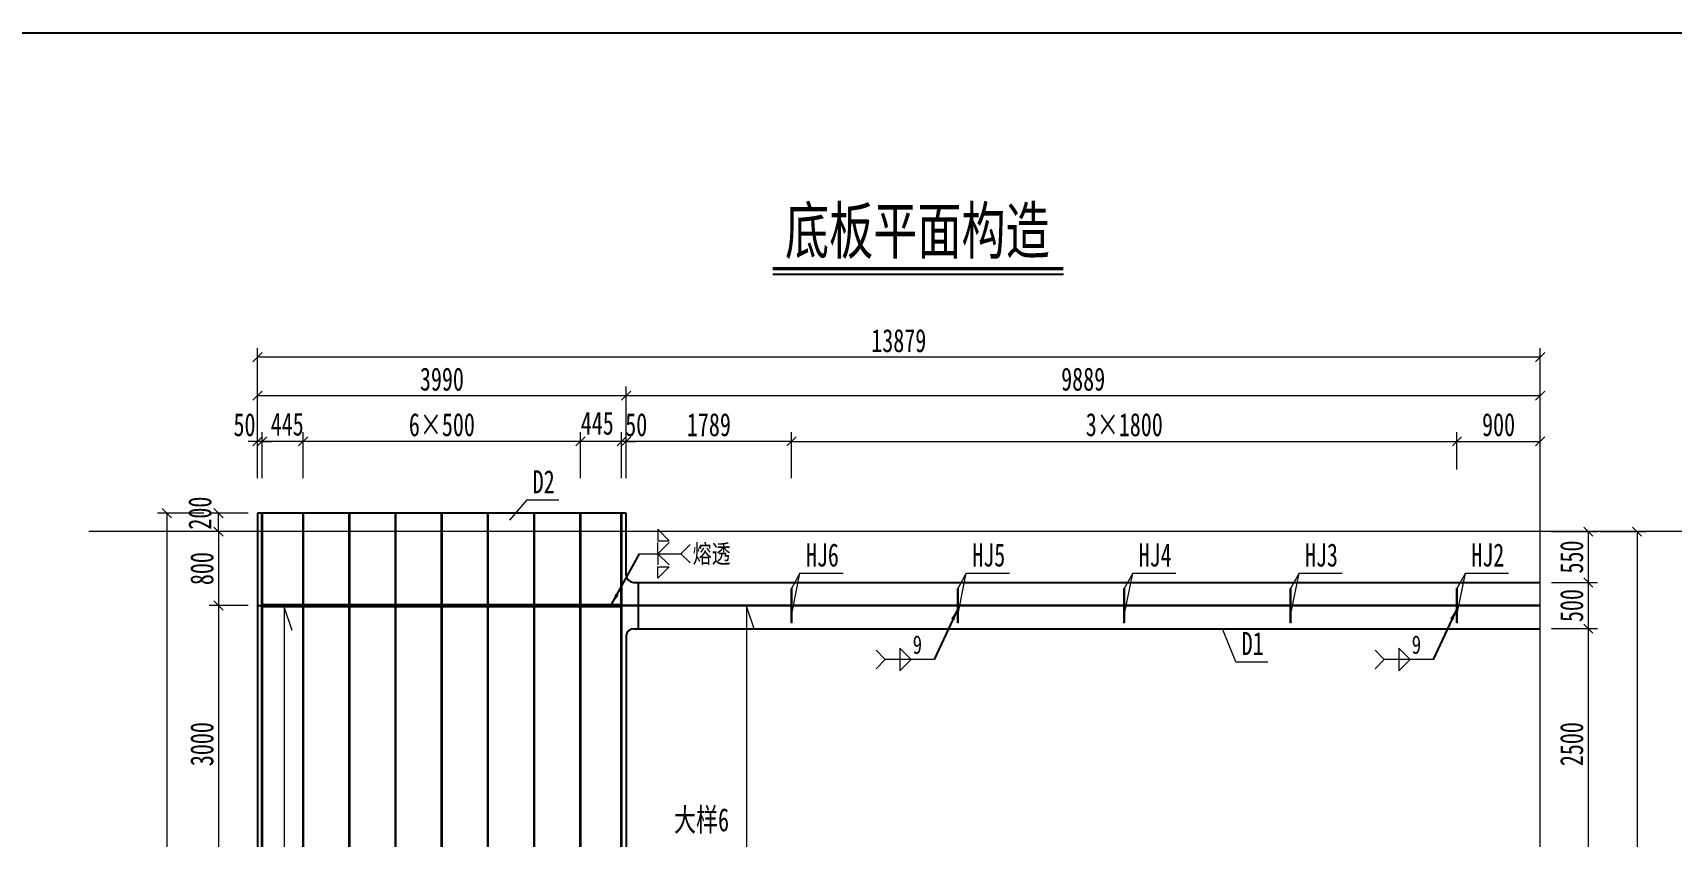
# Model space of a CAD drawing. Header units: millimetres. Extents: x 44597 to 300567, y -113054 to 73044.
# Drawn here: x 153835 to 171564, y -45010 to -36314 of the extents above; entities that cross this region are included whole.
import ezdxf
from ezdxf.enums import TextEntityAlignment as Align

# ---------------------------------------------------------------- set-up
doc = ezdxf.new("R2010")
doc.units = ezdxf.units.MM
doc.linetypes.add('CENTER2', pattern=[28.575, 19.05, -3.175, 3.175, -3.175])
doc.layers.get('Defpoints').update_dxf_attribs({"color": 8})
for name, color, linetype, lineweight in [('Dim', 4, 'Continuous', 15), ('中心线', 2, 'CENTER2', 15), ('文字', 7, 'Continuous', 15), ('标注线及字体', 2, 'Continuous', 15), ('细实线', 4, 'Continuous', 15), ('钢板粗线', 1, 'Continuous', 25)]:
    doc.layers.add(name, color=color, linetype=linetype, lineweight=lineweight)
doc.layers.add('Text', color=4, linetype='Continuous')
doc.styles.add('111', font='', dxfattribs={"width": 0.7})
doc.styles.add('BM_Dim', font='', dxfattribs={"width": 0.85})
doc.styles.add('SMEDI', font='', dxfattribs={"width": 0.75})
doc.styles.get("Standard").update_dxf_attribs({"font": ''})
doc.styles.get('111').set_extended_font_data('仿宋_GB2312')
doc.styles.get('BM_Dim').set_extended_font_data('仿宋_GB2312')
doc.styles.get('SMEDI').set_extended_font_data('仿宋_GB2312')
doc.styles.get('Standard').set_extended_font_data('仿宋_GB2312')
doc.dimstyles.new('200', dxfattribs={"dimscale": 0, "dimtxt": 2.5, "dimasz": 1, "dimexe": 1, "dimexo": 1, "dimgap": 0.6, "dimtad": 1, "dimdec": 0, "dimdsep": 46, "dimtxsty": '111', "dimblk": 'OBLIQUE', "dimcen": 0, "dimclrd": 4, "dimclre": 4, "dimclrt": 4, "dimadec": 1, "dimazin": 2, "dimtfac": 1, "dimtdec": 0, "dimtix": 1, "dimtmove": 2, "dimatfit": 3, "dimfxl": 4, "dimfxlon": 1, "dimtolj": 1, "dimlwd": -1, "dimlwe": -1, "dimarcsym": 0})
doc.dimstyles.new('MSteel_1.0_1.0', dxfattribs={"dimtxt": 3, "dimasz": 1.2, "dimexe": 1, "dimexo": 1, "dimgap": 1, "dimtad": 3, "dimtoh": 1, "dimdec": 0, "dimzin": 0, "dimdsep": 46, "dimtxsty": 'Standard', "dimblk": 'ARCHTICK', "dimcen": 0.09, "dimclrd": 3, "dimclre": 3, "dimadec": 0, "dimazin": 0, "dimtfac": 1, "dimtdec": 4, "dimtofl": 0, "dimtmove": 0, "dimatfit": 3, "dimfxl": 1, "dimtolj": 1, "dimtzin": 0, "dimarcsym": 0})

# ---------------------------------------------------------------- blocks, each defined once
blk = doc.blocks.new('_Oblique')
at = {"color": 0, "linetype": 'ByBlock', "lineweight": -2}
blk.add_line((-0.5, -0.5), (0.5, 0.5), dxfattribs=at)
blk = doc.blocks.new('*D73')
at = {"layer": 'Defpoints', "color": 0, "transparency": 16777216}
for p in [(170146, -40736), (169246, -41140), (170146, -41140)]:
    blk.add_point(p, dxfattribs=at)
at = {"layer": '细实线', "color": 4, "transparency": 16777216}
for p, q in [((169246, -41040), (169246, -40636)), ((169246, -40736), (170146, -40736)), ((170146, -41040), (170146, -40636))]:
    blk.add_line(p, q, dxfattribs=at)
at = {"layer": '细实线', "color": 4, "transparency": 16777216, "xscale": 99.99999999999999, "yscale": 99.99999999999999, "zscale": 99.99999999999999, "rotation": 180}
blk.add_blockref('_Oblique', (169246, -40736), dxfattribs=at)
at = {"layer": '细实线', "color": 4, "transparency": 16777216, "xscale": 99.99999999999999, "yscale": 99.99999999999999, "zscale": 99.99999999999999}
blk.add_blockref('_Oblique', (170146, -40736), dxfattribs=at)
at = {"layer": '细实线', "color": 4, "transparency": 16777216, "insert": (169696, -40557), "char_height": 250, "attachment_point": 5, "style": '111'}
blk.add_mtext('\\A1;900', dxfattribs=at)
blk = doc.blocks.new('*D74')
at = {"layer": 'Defpoints', "color": 0, "transparency": 16777216}
for p in [(169246, -40736), (169246, -41140), (162046, -42127)]:
    blk.add_point(p, dxfattribs=at)
at = {"layer": '细实线', "color": 4, "transparency": 16777216}
for p, q in [((162046, -41136), (162046, -40636)), ((162046, -40736), (169246, -40736)), ((169246, -41040), (169246, -40636))]:
    blk.add_line(p, q, dxfattribs=at)
at = {"layer": '细实线', "color": 4, "transparency": 16777216, "xscale": 99.99999999999999, "yscale": 99.99999999999999, "zscale": 99.99999999999999, "rotation": 180}
blk.add_blockref('_Oblique', (162046, -40736), dxfattribs=at)
at = {"layer": '细实线', "color": 4, "transparency": 16777216, "xscale": 99.99999999999999, "yscale": 99.99999999999999, "zscale": 99.99999999999999}
blk.add_blockref('_Oblique', (169246, -40736), dxfattribs=at)
at = {"layer": '细实线', "color": 4, "transparency": 16777216, "insert": (165646, -40557), "char_height": 250, "attachment_point": 5, "style": '111'}
blk.add_mtext('\\A1;3×1800', dxfattribs=at)
blk = doc.blocks.new('*D75')
at = {"layer": 'Defpoints', "color": 0, "transparency": 16777216}
for p in [(160257, -40736), (162046, -41140), (160257, -41356)]:
    blk.add_point(p, dxfattribs=at)
at = {"layer": '细实线', "color": 4, "transparency": 16777216}
for p, q in [((160257, -41136), (160257, -40636)), ((162046, -40736), (160257, -40736)), ((162046, -41040), (162046, -40636))]:
    blk.add_line(p, q, dxfattribs=at)
at = {"layer": '细实线', "color": 4, "transparency": 16777216, "xscale": 99.99999999999999, "yscale": 99.99999999999999, "zscale": 99.99999999999999, "rotation": 180}
blk.add_blockref('_Oblique', (160257, -40736), dxfattribs=at)
at = {"layer": '细实线', "color": 4, "transparency": 16777216, "xscale": 99.99999999999999, "yscale": 99.99999999999999, "zscale": 99.99999999999999}
blk.add_blockref('_Oblique', (162046, -40736), dxfattribs=at)
at = {"layer": '细实线', "color": 4, "transparency": 16777216, "insert": (161151, -40557), "char_height": 250, "attachment_point": 5, "style": '111'}
blk.add_mtext('\\A1;1789', dxfattribs=at)
blk = doc.blocks.new('*D76')
at = {"layer": 'Defpoints', "color": 0, "transparency": 16777216}
for p in [(159762, -40736), (159762, -41313), (160207, -41313)]:
    blk.add_point(p, dxfattribs=at)
at = {"layer": '细实线', "color": 4, "transparency": 16777216}
for p, q in [((159762, -41136), (159762, -40636)), ((160207, -40736), (159762, -40736)), ((160207, -41136), (160207, -40636))]:
    blk.add_line(p, q, dxfattribs=at)
at = {"layer": '细实线', "color": 4, "transparency": 16777216, "xscale": 99.99999999999999, "yscale": 99.99999999999999, "zscale": 99.99999999999999, "rotation": 180}
blk.add_blockref('_Oblique', (159762, -40736), dxfattribs=at)
at = {"layer": '细实线', "color": 4, "transparency": 16777216, "xscale": 99.99999999999999, "yscale": 99.99999999999999, "zscale": 99.99999999999999}
blk.add_blockref('_Oblique', (160207, -40736), dxfattribs=at)
at = {"layer": '细实线', "color": 4, "transparency": 16777216, "insert": (159943, -40541), "char_height": 250, "attachment_point": 5, "style": '111'}
blk.add_mtext('\\A1;445', dxfattribs=at)
blk = doc.blocks.new('*D77')
at = {"layer": 'Defpoints', "color": 0, "transparency": 16777216}
for p in [(156762, -40736), (156762, -41313), (159762, -41313)]:
    blk.add_point(p, dxfattribs=at)
at = {"layer": '细实线', "color": 4, "transparency": 16777216}
for p, q in [((156762, -41136), (156762, -40636)), ((159762, -40736), (156762, -40736)), ((159762, -41136), (159762, -40636))]:
    blk.add_line(p, q, dxfattribs=at)
at = {"layer": '细实线', "color": 4, "transparency": 16777216, "xscale": 99.99999999999999, "yscale": 99.99999999999999, "zscale": 99.99999999999999, "rotation": 180}
blk.add_blockref('_Oblique', (156762, -40736), dxfattribs=at)
at = {"layer": '细实线', "color": 4, "transparency": 16777216, "xscale": 99.99999999999999, "yscale": 99.99999999999999, "zscale": 99.99999999999999}
blk.add_blockref('_Oblique', (159762, -40736), dxfattribs=at)
at = {"layer": '细实线', "color": 4, "transparency": 16777216, "insert": (158262, -40557), "char_height": 250, "attachment_point": 5, "style": '111'}
blk.add_mtext('\\A1;6×500', dxfattribs=at)
blk = doc.blocks.new('*D78')
at = {"layer": 'Defpoints', "color": 0, "transparency": 16777216}
for p in [(156317, -40736), (156317, -41313), (156762, -41313)]:
    blk.add_point(p, dxfattribs=at)
at = {"layer": '细实线', "color": 4, "transparency": 16777216}
for p, q in [((156317, -41136), (156317, -40636)), ((156762, -40736), (156317, -40736)), ((156762, -41136), (156762, -40636))]:
    blk.add_line(p, q, dxfattribs=at)
at = {"layer": '细实线', "color": 4, "transparency": 16777216, "xscale": 99.99999999999999, "yscale": 99.99999999999999, "zscale": 99.99999999999999, "rotation": 180}
blk.add_blockref('_Oblique', (156317, -40736), dxfattribs=at)
at = {"layer": '细实线', "color": 4, "transparency": 16777216, "xscale": 99.99999999999999, "yscale": 99.99999999999999, "zscale": 99.99999999999999}
blk.add_blockref('_Oblique', (156762, -40736), dxfattribs=at)
at = {"layer": '细实线', "color": 4, "transparency": 16777216, "insert": (156588, -40551), "char_height": 250, "attachment_point": 5, "style": '111'}
blk.add_mtext('\\A1;445', dxfattribs=at)
blk = doc.blocks.new('*D79')
at = {"layer": 'Defpoints', "color": 0, "transparency": 16777216}
for p in [(156267, -39826), (156267, -40378), (170146, -40292)]:
    blk.add_point(p, dxfattribs=at)
at = {"layer": '细实线', "color": 4, "transparency": 16777216}
for p, q in [((156267, -40226), (156267, -39726)), ((170146, -39826), (156267, -39826)), ((170146, -40192), (170146, -39726))]:
    blk.add_line(p, q, dxfattribs=at)
at = {"layer": '细实线', "color": 4, "transparency": 16777216, "xscale": 99.99999999999999, "yscale": 99.99999999999999, "zscale": 99.99999999999999, "rotation": 180}
blk.add_blockref('_Oblique', (156267, -39826), dxfattribs=at)
at = {"layer": '细实线', "color": 4, "transparency": 16777216, "xscale": 99.99999999999999, "yscale": 99.99999999999999, "zscale": 99.99999999999999}
blk.add_blockref('_Oblique', (170146, -39826), dxfattribs=at)
at = {"layer": '细实线', "color": 4, "transparency": 16777216, "insert": (163206, -39647), "char_height": 250, "attachment_point": 5, "style": '111'}
blk.add_mtext('\\A1;13879', dxfattribs=at)
blk = doc.blocks.new('*D80')
at = {"layer": 'Defpoints', "color": 0, "transparency": 16777216}
for p in [(160207, -40736), (160207, -41140), (160257, -41140)]:
    blk.add_point(p, dxfattribs=at)
at = {"layer": '细实线', "color": 4, "transparency": 16777216}
for p, q in [((160207, -40736), (160107, -40736)), ((160207, -41040), (160207, -40636)), ((160257, -40736), (160207, -40736)), ((160257, -41040), (160257, -40636)), ((160257, -40736), (160357, -40736))]:
    blk.add_line(p, q, dxfattribs=at)
at = {"layer": '细实线', "color": 4, "transparency": 16777216, "xscale": 99.99999999999999, "yscale": 99.99999999999999, "zscale": 99.99999999999999}
blk.add_blockref('_Oblique', (160207, -40736), dxfattribs=at)
at = {"layer": '细实线', "color": 4, "transparency": 16777216, "xscale": 99.99999999999999, "yscale": 99.99999999999999, "zscale": 99.99999999999999, "rotation": 180}
blk.add_blockref('_Oblique', (160257, -40736), dxfattribs=at)
at = {"layer": '细实线', "color": 4, "transparency": 16777216, "insert": (160365, -40557), "char_height": 250, "attachment_point": 5, "style": '111'}
blk.add_mtext('\\A1;50', dxfattribs=at)
blk = doc.blocks.new('*D81')
at = {"layer": 'Defpoints', "color": 0, "transparency": 16777216}
for p in [(156267, -40736), (156317, -41150), (156267, -41313)]:
    blk.add_point(p, dxfattribs=at)
at = {"layer": '细实线', "color": 4, "transparency": 16777216}
for p, q in [((156267, -40736), (156167, -40736)), ((156267, -41136), (156267, -40636)), ((156317, -40736), (156267, -40736)), ((156317, -41050), (156317, -40636)), ((156317, -40736), (156417, -40736))]:
    blk.add_line(p, q, dxfattribs=at)
at = {"layer": '细实线', "color": 4, "transparency": 16777216, "xscale": 99.99999999999999, "yscale": 99.99999999999999, "zscale": 99.99999999999999}
blk.add_blockref('_Oblique', (156267, -40736), dxfattribs=at)
at = {"layer": '细实线', "color": 4, "transparency": 16777216, "xscale": 99.99999999999999, "yscale": 99.99999999999999, "zscale": 99.99999999999999, "rotation": 180}
blk.add_blockref('_Oblique', (156317, -40736), dxfattribs=at)
at = {"layer": '细实线', "color": 4, "transparency": 16777216, "insert": (156126, -40557), "char_height": 250, "attachment_point": 5, "style": '111'}
blk.add_mtext('\\A1;50', dxfattribs=at)
blk = doc.blocks.new('*D82')
at = {"layer": 'Defpoints', "color": 0, "transparency": 16777216}
for p in [(156267, -41713), (155845, -42513), (156267, -42513)]:
    blk.add_point(p, dxfattribs=at)
at = {"layer": '细实线', "color": 4, "transparency": 16777216}
for p, q in [((156167, -41713), (155745, -41713)), ((155845, -41713), (155845, -42513)), ((156167, -42513), (155745, -42513))]:
    blk.add_line(p, q, dxfattribs=at)
at = {"layer": '细实线', "color": 4, "transparency": 16777216, "xscale": 99.99999999999999, "yscale": 99.99999999999999, "zscale": 99.99999999999999}
for p, rotation in [((155845, -41713), 90), ((155845, -42513), 270)]:
    blk.add_blockref('_Oblique', p, dxfattribs=dict(at, rotation=rotation))
at = {"layer": '细实线', "color": 4, "transparency": 16777216, "insert": (155666, -42113), "char_height": 250, "attachment_point": 5, "rotation": 90, "style": '111'}
blk.add_mtext('\\A1;800', dxfattribs=at)
blk = doc.blocks.new('*D83')
at = {"layer": 'Defpoints', "color": 0, "transparency": 16777216}
for p in [(156267, -42513), (155845, -45513), (156267, -45513)]:
    blk.add_point(p, dxfattribs=at)
at = {"layer": '细实线', "color": 4, "transparency": 16777216}
for p, q in [((156167, -42513), (155745, -42513)), ((155845, -42513), (155845, -45513)), ((156167, -45513), (155745, -45513))]:
    blk.add_line(p, q, dxfattribs=at)
at = {"layer": '细实线', "color": 4, "transparency": 16777216, "xscale": 99.99999999999999, "yscale": 99.99999999999999, "zscale": 99.99999999999999}
for p, rotation in [((155845, -42513), 90), ((155845, -45513), 270)]:
    blk.add_blockref('_Oblique', p, dxfattribs=dict(at, rotation=rotation))
at = {"layer": '细实线', "color": 4, "transparency": 16777216, "insert": (155666, -44013), "char_height": 250, "attachment_point": 5, "rotation": 90, "style": '111'}
blk.add_mtext('\\A1;3000', dxfattribs=at)
blk = doc.blocks.new('*D89')
at = {"layer": 'Defpoints', "color": 0, "transparency": 16777216}
for p in [(155986, -41513), (155285, -59513), (156002, -59513)]:
    blk.add_point(p, dxfattribs=at)
at = {"layer": '细实线', "color": 4, "transparency": 16777216}
for p, q in [((155685, -41513), (155185, -41513)), ((155285, -41513), (155285, -59513)), ((155685, -59513), (155185, -59513))]:
    blk.add_line(p, q, dxfattribs=at)
at = {"layer": '细实线', "color": 4, "transparency": 16777216, "xscale": 99.99999999999999, "yscale": 99.99999999999999, "zscale": 99.99999999999999}
for p, rotation in [((155285, -41513), 90), ((155285, -59513), 270)]:
    blk.add_blockref('_Oblique', p, dxfattribs=dict(at, rotation=rotation))
at = {"layer": '细实线', "color": 4, "transparency": 16777216, "insert": (155106, -50513), "char_height": 250, "attachment_point": 5, "rotation": 90, "style": '111'}
blk.add_mtext('\\A1;18000', dxfattribs=at)
blk = doc.blocks.new('*D90')
at = {"layer": 'Defpoints', "color": 0, "transparency": 16777216}
for p in [(170146, -41713), (170146, -42263), (170667, -42263)]:
    blk.add_point(p, dxfattribs=at)
at = {"layer": '细实线', "color": 4, "transparency": 16777216}
for p, q in [((170267, -41713), (170767, -41713)), ((170667, -41713), (170667, -42263)), ((170267, -42263), (170767, -42263))]:
    blk.add_line(p, q, dxfattribs=at)
at = {"layer": '细实线', "color": 4, "transparency": 16777216, "xscale": 99.99999999999999, "yscale": 99.99999999999999, "zscale": 99.99999999999999}
for p, rotation in [((170667, -41713), 90), ((170667, -42263), 270)]:
    blk.add_blockref('_Oblique', p, dxfattribs=dict(at, rotation=rotation))
at = {"layer": '细实线', "color": 4, "transparency": 16777216, "insert": (170488, -41988), "char_height": 250, "attachment_point": 5, "rotation": 90, "style": '111'}
blk.add_mtext('\\A1;550', dxfattribs=at)
blk = doc.blocks.new('*D91')
at = {"layer": 'Defpoints', "color": 0, "transparency": 16777216}
for p in [(170146, -42263), (170146, -42763), (170667, -42763)]:
    blk.add_point(p, dxfattribs=at)
at = {"layer": '细实线', "color": 4, "transparency": 16777216}
for p, q in [((170267, -42263), (170767, -42263)), ((170667, -42263), (170667, -42763)), ((170267, -42763), (170767, -42763))]:
    blk.add_line(p, q, dxfattribs=at)
at = {"layer": '细实线', "color": 4, "transparency": 16777216, "xscale": 99.99999999999999, "yscale": 99.99999999999999, "zscale": 99.99999999999999}
for p, rotation in [((170667, -42263), 90), ((170667, -42763), 270)]:
    blk.add_blockref('_Oblique', p, dxfattribs=dict(at, rotation=rotation))
at = {"layer": '细实线', "color": 4, "transparency": 16777216, "insert": (170488, -42513), "char_height": 250, "attachment_point": 5, "rotation": 90, "style": '111'}
blk.add_mtext('\\A1;500', dxfattribs=at)
blk = doc.blocks.new('*D92')
at = {"layer": 'Defpoints', "color": 0, "transparency": 16777216}
for p in [(170146, -42763), (170146, -45263), (170667, -45263)]:
    blk.add_point(p, dxfattribs=at)
at = {"layer": '细实线', "color": 4, "transparency": 16777216}
for p, q in [((170267, -42763), (170767, -42763)), ((170667, -42763), (170667, -45263)), ((170267, -45263), (170767, -45263))]:
    blk.add_line(p, q, dxfattribs=at)
at = {"layer": '细实线', "color": 4, "transparency": 16777216, "xscale": 99.99999999999999, "yscale": 99.99999999999999, "zscale": 99.99999999999999}
for p, rotation in [((170667, -42763), 90), ((170667, -45263), 270)]:
    blk.add_blockref('_Oblique', p, dxfattribs=dict(at, rotation=rotation))
at = {"layer": '细实线', "color": 4, "transparency": 16777216, "insert": (170488, -44013), "char_height": 250, "attachment_point": 5, "rotation": 90, "style": '111'}
blk.add_mtext('\\A1;2500', dxfattribs=at)
blk = doc.blocks.new('*D103')
at = {"layer": 'Defpoints', "color": 0, "transparency": 16777216}
for p in [(170605, -41713), (170630, -59713), (171194, -59713)]:
    blk.add_point(p, dxfattribs=at)
at = {"layer": '细实线', "color": 4, "transparency": 16777216}
for p, q in [((170794, -41713), (171294, -41713)), ((171194, -41713), (171194, -59713)), ((170794, -59713), (171294, -59713))]:
    blk.add_line(p, q, dxfattribs=at)
at = {"layer": '细实线', "color": 4, "transparency": 16777216, "xscale": 99.99999999999999, "yscale": 99.99999999999999, "zscale": 99.99999999999999}
for p, rotation in [((171194, -41713), 90), ((171194, -59713), 270)]:
    blk.add_blockref('_Oblique', p, dxfattribs=dict(at, rotation=rotation))
at = {"layer": '细实线', "color": 4, "transparency": 16777216, "insert": (171015, -50713), "char_height": 250, "attachment_point": 5, "rotation": 90, "style": '111'}
blk.add_mtext('\\A1;18000', dxfattribs=at)
blk = doc.blocks.new('_ArchTick')
at = {"color": 0, "linetype": 'ByBlock', "const_width": 0.15}
blk.add_lwpolyline([(-0.5, -0.5), (0.5, 0.5)], dxfattribs=at)
blk = doc.blocks.new('全融透1')
at = {"layer": 'Dim'}
blk.add_line((0, 0), (4.48, 0), dxfattribs=at)
for points in [[(2, 2.65), (2, 1.41), (3.23, 1.41)], [(2, -2.65), (2, -1.41), (3.23, -1.41)]]:
    blk.add_lwpolyline(points, close=True, dxfattribs=at)
for points in [[(3.23, 1.21), (2, 0), (2, 1.21)], [(3.23, -1.21), (2, 0), (2, -1.21)], [(5.48, 1), (4.48, 0), (5.48, -1)]]:
    blk.add_lwpolyline(points, dxfattribs=at)
at = {"layer": 'Text', "style": 'SMEDI', "width": 0.75}
blk.add_text('熔透', height=2, dxfattribs=at).set_placement((5.77, 0), align=Align.MIDDLE_LEFT)
blk = doc.blocks.new('角焊缝1')
at = {"layer": 'Dim'}
blk.add_line((-3101.17, 370.22), (-3106.48, 370.22), dxfattribs=at)
blk.add_lwpolyline([(-3107.48, 369.22), (-3106.48, 370.22), (-3107.48, 371.22)], dxfattribs=at)
blk.add_lwpolyline([(-3104.91, 371.45), (-3104.91, 368.99), (-3103.68, 370.22)], close=True, dxfattribs=at)
blk = doc.blocks.new('*D489')
at = {"layer": 'Defpoints', "color": 0, "transparency": 16777216}
for p in [(156267, -40242), (156267, -40769), (160257, -40684)]:
    blk.add_point(p, dxfattribs=at)
at = {"layer": '细实线', "color": 4, "transparency": 16777216}
for p, q in [((156267, -40642), (156267, -40142)), ((160257, -40242), (156267, -40242)), ((160257, -40584), (160257, -40142))]:
    blk.add_line(p, q, dxfattribs=at)
at = {"layer": '细实线', "color": 4, "transparency": 16777216, "xscale": 99.99999999999999, "yscale": 99.99999999999999, "zscale": 99.99999999999999, "rotation": 180}
blk.add_blockref('_Oblique', (156267, -40242), dxfattribs=at)
at = {"layer": '细实线', "color": 4, "transparency": 16777216, "xscale": 99.99999999999999, "yscale": 99.99999999999999, "zscale": 99.99999999999999}
blk.add_blockref('_Oblique', (160257, -40242), dxfattribs=at)
at = {"layer": '细实线', "color": 4, "transparency": 16777216, "insert": (158262, -40064), "char_height": 250, "attachment_point": 5, "style": '111'}
blk.add_mtext('\\A1;3990', dxfattribs=at)
blk = doc.blocks.new('*D490')
at = {"layer": 'Defpoints', "color": 0, "transparency": 16777216}
for p in [(160257, -40242), (160257, -40769), (170146, -40805)]:
    blk.add_point(p, dxfattribs=at)
at = {"layer": '细实线', "color": 4, "transparency": 16777216}
for p, q in [((160257, -40642), (160257, -40142)), ((170146, -40242), (160257, -40242)), ((170146, -40642), (170146, -40142))]:
    blk.add_line(p, q, dxfattribs=at)
at = {"layer": '细实线', "color": 4, "transparency": 16777216, "xscale": 99.99999999999999, "yscale": 99.99999999999999, "zscale": 99.99999999999999, "rotation": 180}
blk.add_blockref('_Oblique', (160257, -40242), dxfattribs=at)
at = {"layer": '细实线', "color": 4, "transparency": 16777216, "xscale": 99.99999999999999, "yscale": 99.99999999999999, "zscale": 99.99999999999999}
blk.add_blockref('_Oblique', (170146, -40242), dxfattribs=at)
at = {"layer": '细实线', "color": 4, "transparency": 16777216, "insert": (165201, -40064), "char_height": 250, "attachment_point": 5, "style": '111'}
blk.add_mtext('\\A1;9889', dxfattribs=at)
blk = doc.blocks.new('*D491')
at = {"layer": 'Defpoints', "color": 0, "transparency": 16777216}
for p in [(155845, -41513), (156267, -41513), (156267, -41713)]:
    blk.add_point(p, dxfattribs=at)
at = {"layer": '细实线', "color": 4, "transparency": 16777216}
for p, q in [((156167, -41513), (155745, -41513)), ((155845, -41713), (155845, -41513)), ((156167, -41713), (155745, -41713))]:
    blk.add_line(p, q, dxfattribs=at)
at = {"layer": '细实线', "color": 4, "transparency": 16777216, "xscale": 99.99999999999999, "yscale": 99.99999999999999, "zscale": 99.99999999999999}
for p, rotation in [((155845, -41513), 90), ((155845, -41713), 270)]:
    blk.add_blockref('_Oblique', p, dxfattribs=dict(at, rotation=rotation))
at = {"layer": '细实线', "color": 4, "transparency": 16777216, "insert": (155645, -41513), "char_height": 250, "attachment_point": 5, "rotation": 90, "style": '111'}
blk.add_mtext('\\A1;200', dxfattribs=at)

msp = doc.modelspace()

# ---------------------------------------------------------------- linework, layer by layer
at = {"color": 4}
msp.add_line((161842.1, -38927.4), (164986.8, -38927.4), dxfattribs=at)
at = {"color": 6, "const_width": 36}
msp.add_lwpolyline([(161842.1, -38867.4), (164986.8, -38867.4)], dxfattribs=at)
at = {"layer": 'Defpoints'}
for p, q in [((156316.7, -59513.4), (156316.7, -41513.4)), ((156761.7, -59513.4), (156761.7, -41513.4)), ((157261.7, -59513.4), (157261.7, -41513.4)), ((157761.7, -59513.4), (157761.7, -41513.4)), ((158261.7, -59513.4), (158261.7, -41513.4)), ((158761.7, -59513.4), (158761.7, -41513.4)), ((159261.7, -59513.4), (159261.7, -41513.4)), ((159761.7, -59513.4), (159761.7, -41513.4)), ((160206.7, -59513.4), (160206.7, -41513.4)), ((162045.6, -42699.4), (162045.6, -42327.4)), ((163845.6, -42699.4), (163845.6, -42327.4)), ((165645.6, -42699.4), (165645.6, -42327.4)), ((167445.6, -42699.4), (167445.6, -42327.4)), ((169245.6, -42699.4), (169245.6, -42327.4)), ((156266.7, -42513.4), (170145.6, -42513.4))]:
    msp.add_line(p, q, dxfattribs=at)
msp.add_lwpolyline([(152066.6, -36314.1), (190566.6, -36314.1), (190566.6, -61894.1), (152066.6, -61894.1)], close=True, dxfattribs=at)
at = {"layer": '中心线', "ltscale": 0.3}
for p, q in [((170145.6, -59917.6), (170145.6, -40987.4)), ((186311.5, -41713.4), (154441.8, -41713.4))]:
    msp.add_line(p, q, dxfattribs=at)
at = {"layer": '细实线'}
for p, q in [((159179.8, -41370.4), (158994, -41590.1)), ((159179.8, -41370.4), (159529.1, -41370.4)), ((162136.8, -42163.1), (162045.6, -42327.4)), ((162051.6, -42585.9), (162136.8, -42163.1)), ((162136.8, -42163.1), (162605.2, -42163.1)), ((163936.8, -42163.1), (163845.6, -42327.4)), ((163851.6, -42585.9), (163936.8, -42163.1)), ((163936.8, -42163.1), (164405.2, -42163.1)), ((165736.8, -42163.1), (165645.6, -42327.4)), ((165651.6, -42585.9), (165736.8, -42163.1)), ((165736.8, -42163.1), (166205.2, -42163.1)), ((167536.8, -42163.1), (167445.6, -42327.4)), ((167451.6, -42585.9), (167536.8, -42163.1)), ((167536.8, -42163.1), (168005.2, -42163.1)), ((169336.8, -42163.1), (169245.6, -42327.4)), ((169251.6, -42585.9), (169336.8, -42163.1)), ((169336.8, -42163.1), (169805.2, -42163.1)), ((156556.5, -42525.4), (156556.5, -60240.4)), ((156643.6, -42783.2), (156556.5, -42525.4)), ((161557.2, -42519.4), (161557.2, -58331.4)), ((161644.3, -42777.2), (161557.2, -42519.4)), ((166851.7, -43121.5), (166707.7, -42763.4)), ((166851.7, -43121.5), (167201, -43121.5))]:
    msp.add_line(p, q, dxfattribs=at)
at = {"layer": '细实线', "color": 2, "ltscale": 4}
for p, q in [((156309.7, -59513.4), (156309.7, -41513.4)), ((156323.7, -59513.4), (156323.7, -41513.4)), ((160199.7, -59513.4), (160199.7, -41513.4)), ((160213.7, -59513.4), (160213.7, -41513.4)), ((156323.7, -42499.4), (160199.7, -42499.4)), ((156323.7, -42527.4), (160199.7, -42527.4))]:
    msp.add_line(p, q, dxfattribs=at)
at = {"layer": '细实线', "ltscale": 4}
for p, q in [((156755.7, -59513.4), (156755.7, -41513.4)), ((156767.7, -59513.4), (156767.7, -41513.4)), ((157255.7, -59513.4), (157255.7, -41513.4)), ((157267.7, -59513.4), (157267.7, -41513.4)), ((157755.7, -59513.4), (157755.7, -41513.4)), ((157767.7, -59513.4), (157767.7, -41513.4)), ((158255.7, -59513.4), (158255.7, -41513.4)), ((158267.7, -59513.4), (158267.7, -41513.4)), ((158755.7, -59513.4), (158755.7, -41513.4)), ((158767.7, -59513.4), (158767.7, -41513.4)), ((159255.7, -59513.4), (159255.7, -41513.4)), ((159267.7, -59513.4), (159267.7, -41513.4)), ((159755.7, -59513.4), (159755.7, -41513.4)), ((159767.7, -59513.4), (159767.7, -41513.4)), ((162051.6, -42327.4), (162039.6, -42327.4)), ((163851.6, -42327.4), (163839.6, -42327.4)), ((165651.6, -42327.4), (165639.6, -42327.4)), ((167451.6, -42327.4), (167439.6, -42327.4)), ((169251.6, -42327.4), (169239.6, -42327.4)), ((170145.6, -42507.4), (160213.7, -42507.4)), ((170145.6, -42519.4), (160213.7, -42519.4)), ((162051.6, -42699.4), (162039.6, -42699.4)), ((163851.6, -42699.4), (163839.6, -42699.4)), ((165651.6, -42699.4), (165639.6, -42699.4)), ((167451.6, -42699.4), (167439.6, -42699.4)), ((169251.6, -42699.4), (169239.6, -42699.4))]:
    msp.add_line(p, q, dxfattribs=at)
at = {"layer": '细实线', "ltscale": 2}
for p, q in [((162039.6, -42507.4), (162039.6, -42327.4)), ((162051.6, -42507.4), (162051.6, -42327.4)), ((163839.6, -42507.4), (163839.6, -42327.4)), ((163851.6, -42507.4), (163851.6, -42327.4)), ((165639.6, -42507.4), (165639.6, -42327.4)), ((165651.6, -42507.4), (165651.6, -42327.4)), ((167439.6, -42507.4), (167439.6, -42327.4)), ((167451.6, -42507.4), (167451.6, -42327.4)), ((169239.6, -42507.4), (169239.6, -42327.4)), ((169251.6, -42507.4), (169251.6, -42327.4)), ((162039.6, -42699.4), (162039.6, -42519.4)), ((162051.6, -42699.4), (162051.6, -42519.4)), ((163839.6, -42699.4), (163839.6, -42519.4)), ((163851.6, -42699.4), (163851.6, -42519.4)), ((165639.6, -42699.4), (165639.6, -42519.4)), ((165651.6, -42699.4), (165651.6, -42519.4)), ((167439.6, -42699.4), (167439.6, -42519.4)), ((167451.6, -42699.4), (167451.6, -42519.4)), ((169239.6, -42699.4), (169239.6, -42519.4)), ((169251.6, -42699.4), (169251.6, -42519.4))]:
    msp.add_line(p, q, dxfattribs=at)
at = {"layer": '钢板粗线'}
for p, q in [((160256.7, -41513.4), (156266.7, -41513.4)), ((156266.7, -41513.4), (156266.7, -59513.4)), ((160256.7, -42183.4), (160256.7, -41513.4)), ((160336.7, -42263.4), (170145.6, -42263.4)), ((160386.7, -42263.4), (160386.7, -42763.4)), ((160256.7, -42843.4), (160256.7, -45183.4)), ((160336.7, -42763.4), (170145.6, -42763.4))]:
    msp.add_line(p, q, dxfattribs=at)
for centre, start, end in [((160336.7, -42183.4), 180, 270), ((160336.7, -42843.4), 90, 180)]:
    msp.add_arc(centre, 80, start, end, dxfattribs=at)

# ---------------------------------------------------------------- block references
at = {"layer": '细实线', "color": 8, "xscale": 100, "yscale": 100, "zscale": 100}
for name, p in [('全融透1', (160399.5, -41952.4)), ('角焊缝1', (473707.4, -80119.6)), ('角焊缝1', (479107.4, -80119.6))]:
    msp.add_blockref(name, p, dxfattribs=at)

# ---------------------------------------------------------------- texts
at = {"layer": 'Text', "style": 'SMEDI', "width": 0.75}
for p in [(163356.1, -42936.3), (168756.1, -42936.3)]:
    msp.add_text('9', height=200, dxfattribs=at).set_placement(p, align=Align.MIDDLE_LEFT)
at = {"layer": '文字', "style": 'BM_Dim', "width": 0.7}
for s, p in [('D2', (159363.4, -41373.2)), ('HJ6', (162379.1, -42165.8)), ('HJ5', (164179.1, -42165.8)), ('HJ4', (165979.1, -42165.8)), ('HJ3', (167779.1, -42165.8)), ('HJ2', (169579.1, -42165.8)), ('D1', (167035.3, -43124.2)), ('大样6', (161071.3, -45031.1))]:
    msp.add_text(s, height=250, dxfattribs=at).set_placement(p, align=Align.BOTTOM_CENTER)
at = {"layer": '标注线及字体', "style": '111', "width": 0.7}
msp.add_text('底板平面构造', height=500, dxfattribs=at).set_placement((163406.9, -38446.4), align=Align.MIDDLE)

# ---------------------------------------------------------------- dimensions: what is measured, and where the dimension line sits
at = {"layer": '细实线'}
for base, p1, p2, picture, middle in [((156266.7, -39826.2), (170145.6, -40292.2), (156266.7, -40377.6), '*D79', (163206.1, -39647.3)), ((156266.7, -40242.4), (160256.7, -40683.7), (156266.7, -40769.2), '*D489', (158261.7, -40063.5)), ((160256.7, -40242.4), (170145.6, -40804.5), (160256.7, -40769.2), '*D490', (165201.1, -40063.5)), ((160256.7, -40736.1), (162045.6, -41140.4), (160256.7, -41356.3), '*D75', (161151.1, -40557.2)), ((170145.6, -40736.1), (169245.6, -41140.4), (170145.6, -41140.4), '*D73', (169695.6, -40557.2))]:
    dim = msp.add_linear_dim(base=base, p1=p1, p2=p2, dimstyle='200', override={"dimscale": 100, "dimblk": 'Oblique'}, dxfattribs=at)
    dim.commit()
    dim.dimension.update_dxf_attribs({"geometry": picture, "text_midpoint": middle})
for base, p1, p2, picture, middle in [((156266.7, -40736.1), (156316.7, -41149.7), (156266.7, -41313.4), '*D81', (156126, -40557.2)), ((156316.7, -40736.1), (156761.7, -41313.4), (156316.7, -41313.4), '*D78', (156587.7, -40550.6)), ((159761.6, -40736.1), (160206.7, -41313.4), (159761.6, -41313.4), '*D76', (159943.3, -40540.5)), ((160206.7, -40736.1), (160256.7, -41140.4), (160206.7, -41140.4), '*D80', (160364.8, -40557.2))]:
    dim = msp.add_linear_dim(base=base, p1=p1, p2=p2, dimstyle='200', override={"dimscale": 100, "dimblk": 'Oblique'}, dxfattribs=at)
    dim.commit()
    dim.dimension.update_dxf_attribs({"geometry": picture, "text_midpoint": middle, "dimtype": 160})
for base, p1, p2, text, override, picture, middle in [((156761.7, -40736.1), (159761.6, -41313.4), (156761.7, -41313.4), '6×500', {"dimscale": 100, "dimtxsty": '111', "dimblk": 'Oblique'}, '*D77', (158261.7, -40557.2)), ((169245.6, -40736.1), (162045.6, -42127.4), (169245.6, -41140.4), '3×1800', {"dimscale": 100, "dimblk": 'Oblique'}, '*D74', (165645.6, -40557.2))]:
    dim = msp.add_linear_dim(base=base, p1=p1, p2=p2, text=text, dimstyle='200', override=override, dxfattribs=at)
    dim.commit()
    dim.dimension.update_dxf_attribs({"geometry": picture, "text_midpoint": middle})
dim = msp.add_linear_dim(base=(155844.9, -41513.4), p1=(156266.7, -41713.4), p2=(156266.7, -41513.4), angle=90, dimstyle='200', override={"dimscale": 100, "dimblk": 'Oblique'}, dxfattribs=at)
dim.commit()
dim.dimension.update_dxf_attribs({"geometry": '*D491', "text_midpoint": (155644.8, -41513.4), "dimtype": 160})
for base, p1, p2, angle, picture, middle in [((155285, -59513.4), (155986.1, -41513.4), (156002.1, -59513.4), 270, '*D89', (155106.1, -50513.4)), ((155844.9, -42513.4), (156266.7, -41713.4), (156266.7, -42513.4), 270, '*D82', (155666, -42113.4)), ((170666.9, -42263.4), (170145.6, -41713.4), (170145.6, -42263.4), 90, '*D90', (170488, -41988.4)), ((171194.3, -59713.4), (170605.4, -41713.4), (170629.7, -59713.4), 90, '*D103', (171015.4, -50713.4)), ((170666.9, -42763.4), (170145.6, -42263.4), (170145.6, -42763.4), 90, '*D91', (170488, -42513.4)), ((155844.9, -45513.4), (156266.7, -42513.4), (156266.7, -45513.4), 270, '*D83', (155666, -44013.4)), ((170666.9, -45263.4), (170145.6, -42763.4), (170145.6, -45263.4), 90, '*D92', (170488, -44013.4))]:
    dim = msp.add_linear_dim(base=base, p1=p1, p2=p2, angle=angle, dimstyle='200', override={"dimscale": 100, "dimblk": 'Oblique'}, dxfattribs=at)
    dim.commit()
    dim.dimension.update_dxf_attribs({"geometry": picture, "text_midpoint": middle})

# ---------------------------------------------------------------- leaders
at = {"layer": 'Dim'}
for points in [[(160098.1, -42501.4), (160399.5, -41952.4)], [(163839.6, -42554.2), (163589.9, -43097.3)], [(169239.6, -42554.2), (168989.9, -43097.3)]]:
    msp.add_leader(points, dimstyle='MSteel_1.0_1.0', override={"dimscale": 100, "dimclrd": 256}, dxfattribs=at)

doc.saveas('drawing.dxf')
